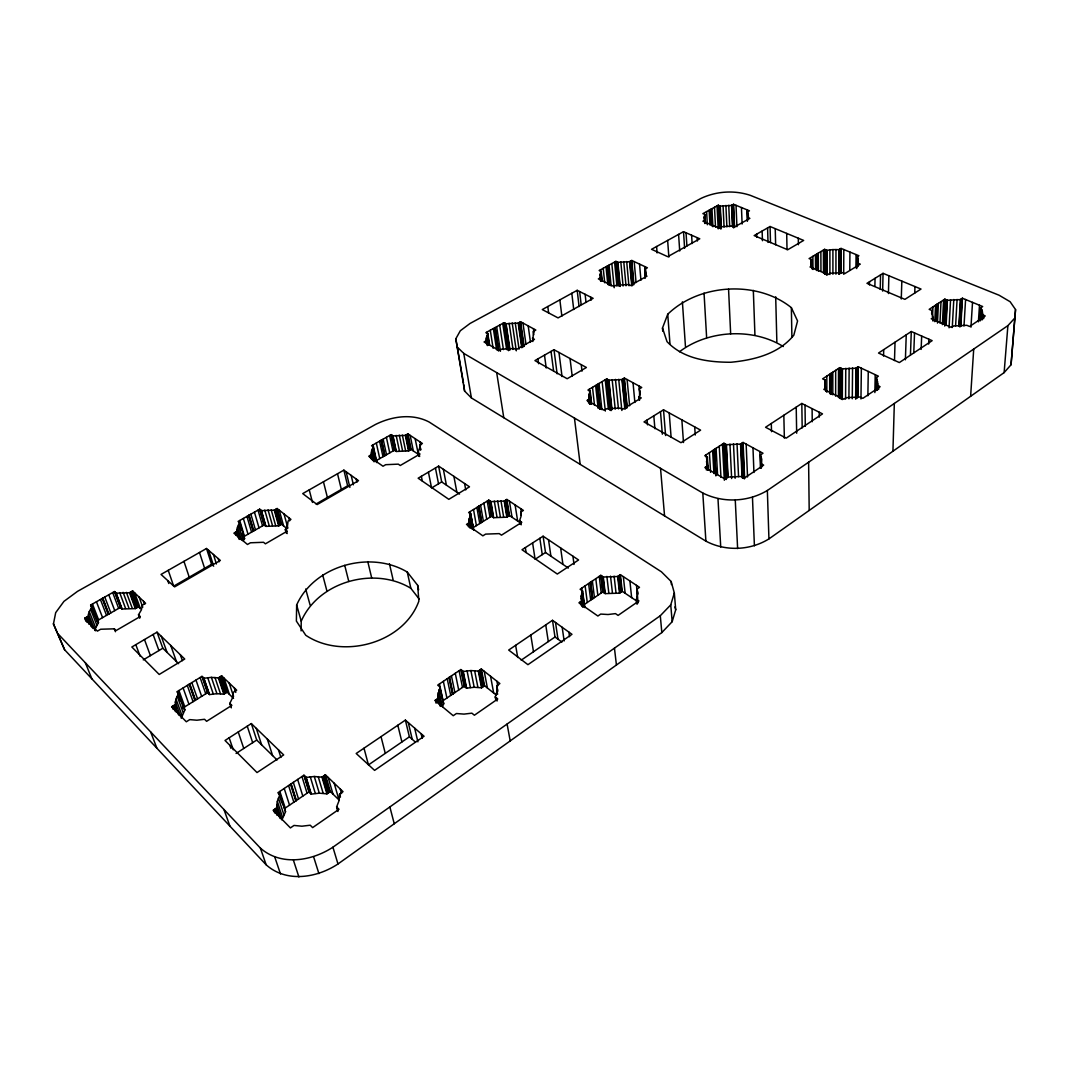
<?xml version="1.0" encoding="UTF-8"?>
<svg xmlns="http://www.w3.org/2000/svg" width="1069" height="1069" viewBox="0 0 1069 1069"><rect width="100%" height="100%" fill="white"/><g stroke="black" fill="none" stroke-linecap="round" stroke-linejoin="round"><path stroke-width="1.5" d="M832.818 394.835L832.818 372.199L839.82 367.629L842.452 368.872L855.975 368.217L858.247 366.734L878.397 376.181L876.112 377.704L875.858 390.733M832.911 274.252L832.911 249.598L839.005 249.638L841.049 248.422L858.888 255.732L856.83 256.988L856.71 268.573M835.637 396.198L835.677 370.328M835.931 274.185L835.958 249.518M838.443 397.561L838.524 368.471M838.938 274.319L839.005 249.638M839.245 274.132L839.325 249.451M839.94 273.704L840.02 249.024M839.726 398.323L839.82 367.629M840.127 398.523L840.234 367.816M840.648 273.276L840.728 248.609M840.956 273.089L841.049 248.422M841.022 398.964L841.143 368.244M841.918 399.392L842.051 368.685M842.319 399.592L842.452 368.872M843.695 274.239L843.815 249.545M845.579 399.071L845.766 368.337M848.906 398.79L849.147 368.057M849.788 270.203L849.922 252.057M852.274 398.764L852.568 368.017M855.935 267.811L856.082 254.582M855.641 398.991L855.975 368.217M857.084 263.402L857.151 256.787M855.988 398.75L856.336 367.99M857.592 266.756L857.685 258.471L856.83 256.988M857.779 266.462L857.685 258.471M857.819 259.673L857.859 256.36M858.086 263.321L858.126 260.008M856.763 398.229L857.111 367.482M857.525 397.721L857.886 366.961M857.872 397.481L858.247 366.734M301.097 630.884L301.231 621.196L296.647 604.987C314.339 565.274 370.555 550.067 407.262 572.049L417.658 585.304L418.62 589.754M832.911 249.598L826.925 250.333L824.587 249.358L809.099 258.578L811.438 259.567L810.997 262.68L812.173 269.027M860.959 398.978L861.36 368.19M296.647 604.987L296.38 621.076L305.747 635.253C342.214 659.867 403.601 643.498 418.874 601.099L417.658 585.304M869.458 284.982L869.511 281.748M867.868 395.784L868.269 371.437M874.883 286.385L875.043 278.314M874.856 392.59L875.217 374.698M876.246 388.862L876.473 377.464M876.887 389.357L877.101 379.575L876.112 377.704M877.248 390.332L877.101 379.575M877.462 389.664L877.636 381.513M877.582 389.998L877.716 383.464M880.241 289.418L880.549 274.88M878.651 389.343L878.731 386.083M882.647 291.089L883.047 273.33L920.997 289.058L904.909 299.36L866.986 283.325L883.047 273.33M280.172 818.493C276.337 811.077 275.241 802.191 280.131 795.029L277.873 792.757L303.917 775.225L306.202 777.444L311.279 794.12L319.284 793.171L326.9 793.853L330.294 791.528L325.404 774.825L321.969 777.163L314.286 776.482L306.202 777.444M883.555 356.084L883.702 349.643M888.433 293.547L888.874 275.749M894.499 360.534L895.034 342.2M892.936 451.238L894.325 403.467M901.274 298.986L901.835 281.12M905.39 359.799L906.245 334.824M910.454 354.788L911.296 331.51L932.155 340.65L899.35 362.565L878.518 353.051L911.296 331.51M914.73 293.093L914.97 286.559M913.781 352.904L914.529 332.927M921.131 349.403L921.678 336.054M928.654 344.058L928.867 339.207M931.66 313.792L931.807 310.478L929.161 309.355L944.769 299.186L947.415 300.282L960.39 299.587L962.447 298.238L982.692 306.549L980.634 307.925L979.845 319.537M932.515 316.785L932.956 306.883M932.863 320.9L933.01 317.587M933.197 320.687L931.807 310.478M934.8 321.675L935.562 305.186M935.976 320.9L936.952 304.277M936.324 320.66L937.112 304.171M937.46 323.105L938.408 303.329M495.802 700.035L495.241 696.975L497.032 691.282L496.791 685.683L499.864 683.572L481.344 669.02L478.297 671.091L470.881 670.57L463.251 671.479L460.833 669.555L437.702 685.135L440.094 687.1L437.849 695.572L439.426 704.444M939.958 323.052L941.014 301.632M942.35 324.655L943.593 299.948M943.513 323.88L944.769 299.186M943.927 324.054L945.183 299.36M944.742 326.085L946.092 299.734M945.731 324.829L947 300.108M946.132 325.003L947.415 300.282M949.058 327.795L950.555 299.774M952.265 327.528L953.802 299.494M955.606 325.818L957.089 299.427M958.866 325.992L960.39 299.587M959.187 325.778L960.724 299.387M959.788 326.967L961.419 298.919M960.483 326.486L962.127 298.451M960.804 326.286L962.447 298.238M239.202 539.404C236.596 534.099 235.701 527.632 239.884 522.901L238.093 521.431L259.647 509.205L261.451 510.648L265.954 526.376L278.662 525.881L281.494 524.264L287.16 528.767M963.997 325.938L965.588 299.52M970.946 327.194L972.523 302.367M970.625 396.305L973.712 349.055M978.402 321.822L979.498 305.24M980.059 320.981L980.848 309.369M981.061 319.564L981.73 309.596L980.634 307.925M981.85 319.631L981.73 309.596M982.144 319.818L982.411 311.32M982.678 318.321L982.905 314.994M983.627 318.722L983.868 315.382M1011.047 364.756L1015.55 309.582L1010.125 301.725L999.101 295.231L750.291 195.333C734.243 189.975 716.324 191.204 701.05 198.38L470.039 323.466L460.311 330.762L455.808 338.806L464.587 391.04L471.402 397.935L705.901 541.155C725.517 551.524 750.091 550.575 768.932 538.91L1004.125 372.613L1011.047 364.756L1015.55 309.582M487.304 345.528L486.248 338.926L487.811 333.782L485.834 332.673L504.087 322.664L506.078 323.76L518.198 323.119L520.616 321.782L535.836 330.04L533.418 331.39L533.872 334.691M470.106 527.565L468.944 520.576L470.761 514.015L468.61 512.532L488.747 500.158L490.912 501.615L504.194 501.094L506.853 499.437L523.422 510.421L520.75 512.091L521.244 515.338M747.391 211.943L748.287 214.655L747.685 217.488L749.837 218.37L734.483 227.002L732.332 226.093L720.8 226.788L718.729 227.951L702.948 221.203L705.019 220.054L704.244 217.328L704.965 214.522L702.894 213.64L718.181 205.248L720.265 206.117L731.557 205.422L733.575 204.313L749.422 210.807L747.391 211.943L747.699 220.214M1004.125 372.613L1007.893 325.631L1014.949 317.881M178.817 715.094C174.728 708.319 173.659 699.981 178.977 693.634L177.04 691.696L201.974 676.37L203.925 678.267L209.537 694.569L216.927 693.674L223.862 694.209L227.109 692.178L233.523 698.351M706.676 464.815L707.371 457.158L704.765 455.701L723.847 443.261L726.452 444.691L740.55 444.089L743.062 442.432L762.999 453.243L760.473 454.926L760.941 468.128M982.665 313.057L982.478 314.82L985.244 315.956L969.623 326.473L966.857 325.31L953.575 325.992L951.45 327.408L931.233 318.762L933.344 317.373M419.983 446.869L418.032 452.708L420.01 454.031L400.26 465.496L398.309 464.146L385.695 464.681L383.023 466.231L368.711 456.249L371.371 454.739L371.584 450.904L373.428 447.029L371.544 445.733L391.107 434.642L393.004 435.911L405.338 435.364L407.917 433.88L422.415 443.488L419.81 444.985L420.611 449.996M636.79 603.744C635.307 598.854 638.968 594.097 636.763 589.233L639.503 587.335L620.394 574.681L617.655 576.525L603.277 577.006L600.778 575.336L580.093 589.26L582.578 590.97L584.743 607.593L582.191 590.703M92.001 626.514L88.019 616.399L89.275 611.588L92.295 606.738L90.624 605.067L114.49 591.545L116.174 593.175L122.12 609.023L135.335 608.608L138.462 606.804L140.453 608.729L134.654 592.841M582.231 606.016L581.202 595.941L582.578 590.97M53.45 623.935L55.695 612.644L63.966 601.353L77.543 591.344L375.419 424.5C391.895 416.282 412.313 413.168 429.177 422.041L661.417 571.808L671.172 581.523L674.325 592.988L675.715 609.771L672.174 621.69L661.831 632.567L337.978 863.979C316.932 877.983 286.345 882.941 266.154 864.794L64.608 649.752L53.45 623.935L64.608 649.752M589.781 403.668L588.992 395.169L590.195 391.321L587.937 390.051L606.631 378.934L608.902 380.176L621.931 379.548L624.403 378.079L641.747 387.472L639.262 388.982L640.117 394.14M600.978 280.88L600.15 274.613L601.206 271.513L599.161 270.524L615.838 261.384L617.882 262.346L629.574 261.678L631.779 260.462L647.373 267.771L645.155 269.014L645.703 275.495M832.818 372.199L822.609 378.854L825.241 380.123L824.787 384.012L826.137 391.094M181.236 718.274L184.857 709.923L178.977 693.634M761.048 466.926L761.649 459.216L760.473 454.926M672.174 621.69L670.744 604.867L674.325 592.988M280.131 795.029L285.517 811.692L282.804 818.106L277.379 801.443M94.673 629.908L98.482 622.612L92.295 606.738M662.486 328.023L667.737 314.233C699.126 283.659 757.039 280.025 791.354 307.645L797.568 320.967L793.839 335.158C778.579 354.026 753.992 360.026 730.875 362.257C708.172 362.271 683.412 358.997 667.016 341.639L662.486 328.023L662.74 331.243M639.195 399.94L639.823 390.84M645.128 278.394L645.155 269.014M439.466 683.946L443.702 703.803L442.486 706.596L438.865 689.893M520.055 524.064L519.534 520.817L521.031 516.407L520.75 512.091M337.951 811.505L336.615 806.935L339.154 800.44L339.581 794.04L343.029 791.661L325.404 774.825M532.856 341.505L533.418 331.39M301.231 621.196C318.402 581.496 374.471 566.116 410.843 588.297L419.315 599.215M231.318 707.852L229.822 703.375L232.561 697.776L233.376 692.271L236.69 690.186L221.657 675.849L218.37 677.893L211.381 677.372L203.925 678.267M286.198 532.843L285.316 529.663L287.561 525.307L288.069 521.044L290.942 519.387L277.112 508.51L274.265 510.14L261.451 510.648M239.884 522.901L244.601 538.642L243.224 540.807L238.494 525.053M139.558 617.722L138.489 614.809L141.362 609.931L142.431 605.134L145.611 603.29L132.65 590.93L129.496 592.734L116.174 593.175M58.02 633.837L260.395 848.105C280.866 866.264 311.627 861.173 332.913 847.196L660.295 615.731L670.744 604.867M679.47 351.768C708.025 330.027 752.736 327.528 783.256 346.543M583.059 598.774L583.848 604.813L602.782 591.932L600.778 575.336M279.851 791.421L285.236 808.07L309.008 791.888L303.917 775.225M443.074 700.636L464.213 686.245L460.833 669.555M405.378 720.118L424.086 736.26L374.591 770.375L356.191 753.485L405.378 720.118L409.387 736.835L368.458 764.91L363.994 748.193M521.204 660.161L554.985 637.004L552.499 620.314L508.684 650.046L527.939 664.677L571.968 634.318L552.499 620.314M464.213 686.245L466.618 688.169L474.182 687.273L481.531 687.808L484.551 685.737L481.344 669.02M602.782 591.932L605.254 593.616L619.512 593.161L622.225 591.304L620.394 574.681M456.851 346.677L463.772 353.411L702.801 493.023C723.032 503.178 747.953 502.069 767.355 490.484L1007.893 325.631M276.697 807.883L273.13 810.289L290.421 827.914L294.002 825.442L301.899 826.203L310.237 825.215L312.629 827.606L339.02 809.273L336.615 806.935M438.103 698.364L434.949 700.502L453.229 715.709L456.41 713.531L464.013 714.105L471.883 713.17L474.395 715.228L497.766 698.992L495.241 696.975M581.229 598.44L581.736 600.898L578.93 602.809L597.878 616.025L600.711 614.074L608.047 614.515L615.49 613.619L618.082 615.41L638.941 600.938L636.322 599.174M801.817 403.454L765.551 427.266L786.183 438.143L822.515 413.877L801.817 403.454L802.178 427.907M826.123 387.833L823.798 389.37L843.895 399.231L846.234 397.668L860.091 397.013L862.843 398.349L880.108 386.737L877.355 385.428M236.075 753.458L256.707 740.055L251.335 723.566L225.024 740.47L257.014 772.553L283.686 754.928L251.335 723.566M543.105 536.197L578.57 559.982L557.31 574.04L522.019 549.733L543.105 536.197L545.511 552.526L535.101 559.287L532.603 542.932M182.933 707.985L207.6 692.659L209.537 694.569M470.146 511.597L473.073 527.685L491.513 516.233L493.664 517.69L506.84 517.196L509.472 515.539L519.922 522.567M663.515 409.801L644.006 421.921L680.98 442.7L700.609 430.139L663.515 409.801L665.599 435.537M175.022 704.698L171.628 706.809L186.313 721.775L189.734 719.624L196.896 720.212L204.567 719.29L206.598 721.321L231.866 705.366L229.822 703.375M469.224 522.728L466.485 524.411L482.867 535.836L485.62 534.112L499.236 533.618L501.481 535.155L521.792 522.327L519.534 520.817M143.259 659.894L162.822 648.228L178.59 663.662M459.523 494.065L441.684 481.932L431.569 487.958L428.415 472.137M812.146 265.713L810.048 266.969L827.834 274.573L829.945 273.303L842.278 272.608L844.71 273.637L860.251 264.15L857.819 263.134M157.023 632.167L131.834 647.012L159.214 674.459L184.737 659.025L157.023 632.167L162.822 648.228M438.624 466.124L418.139 478.204L448.82 499.33L469.505 486.823L438.624 466.124L441.684 481.932M376.515 460.458L394.421 450.183L396.305 451.465L408.545 450.931L411.111 449.448L418.286 454.272M98.482 622.612L96.825 620.929L120.436 607.379L122.12 609.023M242.81 537.173L264.163 524.919L265.954 526.376M213.693 566.169L211.568 564.298L173.672 586.159L168.234 570.325M316.13 503.967L347.625 485.794L343.871 470.133L302.727 493.597L317.159 504.568L358.516 480.676L343.871 470.133M553.996 349.723L534.928 360.587L567.185 378.733L586.4 367.495L553.996 349.723L557.109 373.803M770.068 226.508L754.166 235.581L787.679 249.758L803.634 240.431L770.068 226.508L770.508 242.623M206.504 548.491L161.031 574.427L174.608 586.881L220.361 560.45L206.504 548.491L211.568 564.298M85.908 621.142L84.758 618.256L88.019 616.399M236.81 531.507L233.884 533.177L247.473 544.482L250.427 542.785L263.535 542.29L265.406 543.827L287.2 531.173L285.316 529.663M577.193 290.314L542.264 309.569L558.071 317.907L593.121 298.331L577.193 290.314L579.077 306.549M683.519 231.666L651.556 249.304L667.711 256.68L699.754 238.788L683.519 231.666L684.614 248.249M600.644 277.633L598.373 278.889L613.873 286.479L616.145 285.209L628.091 284.541L630.202 285.57L646.972 276.149L644.848 275.147M138.489 614.809L140.253 616.519L116.067 630.563L114.33 628.826L100.673 629.24L97.399 631.138L84.758 618.256M532.389 338.205L534.473 339.341L516.073 349.67L514.015 348.507L501.615 349.149L499.129 350.538L484.043 341.96L486.515 340.583L486.248 338.926M638.888 396.639L641.253 397.935L622.439 409.427L620.073 408.104L606.724 408.732L604.172 410.269L586.961 400.487L589.5 398.964L589.019 397.093M760.941 463.612L763.667 465.109L744.478 478.017L741.766 476.493L727.294 477.081L724.688 478.818L704.859 467.541L707.451 465.83L706.475 461.527M622.225 591.304L638.193 602.034M545.511 552.526L568.347 568.067M554.985 637.004L561.933 642.068M484.551 685.737L496.216 695.024M243.091 537.4L244.601 538.642M443.702 703.803L439.72 686.792M409.387 736.835L415.44 742.113M330.294 791.528L339.007 799.919L334.156 783.189M256.707 740.055L277.058 759.965M309.008 791.888L311.279 794.12M183.24 708.293L183.895 708.961L178.002 692.659M184.857 709.923L178.67 693.327M285.517 811.692L279.784 794.681M91.106 624.724L92.255 627.623M85.36 662.78L91.867 678.842M85.266 617.962L86.99 622.305M92.081 625.712L93.23 628.612M87.511 616.693L90.932 625.365M89.996 623.588L91.146 626.487M86.389 617.321L88.674 623.107M87.858 621.41L89.008 624.309M89.275 611.588L95.515 627.463M94.246 627.917L95.382 630.817M88.42 614.007L94.112 628.452M92.028 606.484L98.228 622.345M91.466 605.909L97.653 621.77M90.892 605.335L93.137 611.107M94.834 615.423L97.079 621.196M90.624 605.067L95.141 616.613M90.571 609.143L96.798 625.018M92.455 604.038L98.629 619.9M96.451 601.78L102.584 617.628M100.433 599.509L106.526 615.37M150.609 731.864L156.902 748.22M102.798 598.172L108.864 614.02M102.544 598.306L108.624 614.167M114.33 628.826L115.439 631.726M102.236 598.493L108.316 614.341M104.789 597.05L110.829 612.898M108.744 594.792L114.757 610.64M115.92 592.921L121.853 608.769M115.332 592.36L121.278 608.208M114.757 591.798L120.703 607.633M114.49 591.545L120.436 607.379M112.699 592.56L118.659 608.408M135.803 644.674L140.186 656.366M123.095 592.333L128.988 608.194M119.675 592.6L125.594 608.461M126.383 592.373L132.249 608.248M138.77 615.076L139.839 617.989M172.162 706.475L173.245 709.442M129.99 592.453L135.83 608.328M129.496 592.734L135.335 608.608M144.489 639.556L150.408 655.631M174.488 705.032L177.2 712.448M132.65 590.93L138.462 606.804M132.155 591.21L137.968 607.085M173.325 705.754L175.503 711.687M131.073 591.838L136.899 607.7M139.09 597.077L142.778 607.205M176.051 699.166L181.984 715.482M175.289 701.959L180.701 716.791M143.567 601.353L144.622 604.239M177.28 696.373L183.187 712.689M153.108 634.465L158.947 650.54M178.951 690.521L184.817 706.809M177.347 691.99L180.554 700.876M223.969 809.527L229.915 826.123M161.272 636.282L167.045 652.371M170.719 645.435L176.465 661.577M183.12 687.955L188.946 704.244M187.289 685.403L193.061 701.692M180.327 654.749L182.398 660.629M189.748 683.879L195.507 700.168M189.494 684.04L195.253 700.329M189.173 684.24L194.932 700.529M191.832 682.61L197.565 698.899M195.974 680.058L201.653 696.347M202.282 676.664L207.894 692.953M201.974 676.37L207.6 692.659M260.395 848.105L266.154 864.794M167.78 580.614L168.782 583.5M200.103 677.519L205.742 693.808M203.618 677.973L209.23 694.262M202.95 677.318L208.562 693.607M229.167 737.81L233.256 749.797M207.693 677.639L213.265 693.941M229.915 745.374L230.944 748.367M211.381 677.372L216.927 693.674M214.963 677.452L220.468 693.768M274.853 857.311L280.506 874.014M218.891 677.572L224.37 693.888M218.37 677.893L223.862 694.209M183.948 561.359L189.24 577.193M221.657 675.849L227.109 692.178M221.149 676.169L226.601 692.485M230.142 703.683L231.145 706.662M220.014 676.877L225.479 693.193M238.24 731.984L243.772 748.46M223.982 678.067L229.421 694.396M273.691 809.914L274.693 812.948M229.127 682.984L233.563 696.36M276.136 808.258L278.621 815.834M274.92 809.086L276.911 815.153M247.246 726.185L252.685 742.674M234.311 687.928L235.781 692.391M276.764 804.69L281.722 819.829M293.427 860.251L298.906 876.981M199.489 552.486L204.62 568.307M256.279 728.363L261.638 744.879M278.501 798.209L283.913 814.872M278.996 793.893L281.935 802.979M208.642 550.348L213.199 564.592M284.22 788.481L289.539 805.144M267.303 739.053L272.608 755.596M213.399 554.437L216.419 563.951M290.541 784.218L295.792 800.881M218.183 558.566L219.185 561.746M278.515 749.917L280.906 757.467M288.577 785.555L293.841 802.218M291.156 783.818L296.394 800.481M290.888 783.991L296.126 800.654M313.631 856.857L318.909 873.614M293.32 782.348L298.545 799.011M297.65 779.448L302.808 796.111M301.952 776.535L307.07 793.211M305.841 777.096L310.932 793.773M305.053 776.335L310.144 792.998M304.264 775.573L309.369 792.236M310.264 776.762L315.315 793.439M235.354 532.335L236.302 535.502M237.505 527.217L241.3 539.832M332.913 847.196L337.978 863.979M236.944 529.382L239.803 538.843M236.356 531.761L237.786 536.504M239.737 520.496L244.44 536.237M238.988 522.166L241.34 530.037M242.289 533.177L243.705 537.907M314.286 776.482L319.284 793.171M318.201 776.615L323.172 793.305M322.504 776.802L327.435 793.492M321.969 777.163L326.9 793.853M243.344 518.452L248.008 534.179M249.077 515.205L253.687 530.932M248.863 515.325L253.473 531.052M248.583 515.485L253.193 531.213M324.869 775.199L329.773 791.888M323.68 776L328.597 792.69M246.939 516.407L251.576 532.135M328.13 777.43L333.007 794.133M336.989 807.295L337.871 810.342M250.881 514.176L255.464 529.903M254.449 512.145L259.019 527.872M258.03 510.127L262.56 525.841M339.581 794.04L340.45 797.086M261.17 510.421L265.673 526.148M260.542 509.926L265.059 525.641M259.927 509.432L264.444 525.146M340.249 789.002L341.559 793.559M259.647 509.205L264.163 524.919M264.765 510.1L269.241 525.841M268.038 509.846L272.488 525.574M271.219 509.86L275.642 525.587M275.682 509.325L280.078 525.066M274.706 509.886L279.103 525.627M274.265 510.14L278.662 525.881M285.61 529.903L286.492 533.07M279.25 510.194L283.619 525.948M277.112 508.51L281.494 524.264M276.657 508.764L281.053 524.518M283.993 513.922L287.908 528.126M286.265 530.411L287.133 533.591M288.764 517.677L289.632 520.83M305.681 589.006L310.13 605.161M674.927 606.898L675.715 609.771M322.678 574.935L326.94 591.05M309.235 489.883L312.495 502.443M389.864 806.935L394.261 823.771M381.018 736.648L385.281 753.364M344.726 565.341L348.788 581.469M323.453 481.785L327.395 497.459M337.523 473.754L341.345 489.415M397.815 725.25L401.904 741.966M408.278 722.604L412.26 739.334M346.142 471.763L349.884 487.437M367.789 561.626L371.651 577.768M351.153 475.384L353.385 484.791M356.204 479.019L356.952 482.159M414.678 728.136L417.899 741.846M421.133 733.708L422.202 738.278M389.45 563.791L393.151 579.986M370.034 455.501L370.743 458.614M372.306 448.967L375.099 461.434M371.584 450.904L374.043 461.821M371.264 452.842L373.028 460.645M371.371 454.739L372.426 459.429M370.956 454.98L372.012 459.657M373.041 444.891L376.903 462.61M373.134 446.829L376.622 462.409L374.578 455.728M376.315 443.034L379.762 458.588M381.312 440.187L384.72 455.741M381.058 440.334L384.466 455.888M437.609 698.698L438.611 703.255M436.526 699.433L437.194 702.467M379.575 441.176L382.996 456.73M407.262 572.049L410.843 588.297M435.444 700.168L436.112 703.202M383.143 439.159L386.524 454.713M438.103 692.739L441.083 706.409M437.849 695.572L440.174 706.208M381.513 440.081L384.907 455.635M386.39 437.315L389.744 452.855M443.341 681.341L446.909 698.03M389.637 435.471L392.964 451.011M393.004 435.911L396.305 451.465M392.711 435.711L396.011 451.265M392.056 435.27L395.37 450.824M391.401 434.842L394.715 450.383M391.107 434.642L394.421 450.183M448.967 677.559L452.468 694.249M396.158 435.404L399.432 450.958M447.203 678.735L450.73 695.425M451.425 675.902L454.9 692.578M399.285 435.136L402.545 450.704M449.501 677.198L452.989 693.875M449.261 677.345L452.762 694.035M405.338 435.364L408.545 450.931M402.358 435.123L405.592 450.69M407.917 433.88L411.111 449.448M407.516 434.121L410.71 449.675M406.621 434.615L409.828 450.183M455.274 673.31L458.708 689.999M405.739 435.123L408.946 450.69M459.095 670.731L462.503 687.407M410.162 435.377L413.342 450.944M463.251 671.479L466.618 688.169M419.021 453.363L419.649 456.503M462.877 671.185L466.244 687.875M418.34 452.909L418.981 456.049M415.133 438.664L418.674 455.848M462.049 670.517L465.416 687.207M461.22 669.862L464.587 686.539M421.36 476.306L422.322 481.05M420.13 441.978L420.745 445.105M419.81 444.985L420.745 449.688M467.073 670.851L470.4 687.541M470.881 670.57L474.182 687.273M435.444 467.995L438.531 483.803M474.636 670.651L477.896 687.354M478.778 670.771L481.999 687.474M478.297 671.091L481.531 687.808M443.368 469.304L446.401 485.126M480.876 669.341L484.07 686.057M479.821 670.049L483.041 686.766M484.217 671.265L487.384 687.995M496.497 697.99L497.072 701.037M495.628 697.295L496.203 700.342M453.897 476.373L456.877 492.248M490.551 676.249L493.678 693.006M496.938 681.274L497.78 685.844M467.848 523.569L468.449 526.803M496.791 685.683L497.646 690.267M497.165 688.463L497.726 691.509M497.032 691.282L497.593 694.342M469.679 513.28L470.266 516.501M469.719 516.193L472.07 529.088M507.107 724.034L510.194 740.924M469.117 518.385L470.881 528.059M468.944 520.576L470.133 527.03M468.797 522.982L469.679 527.832M470.761 514.015L473.687 530.117L470.427 513.788M464.587 483.535L465.75 489.909M473.514 509.525L476.413 525.614M478.872 506.225L481.718 522.313M478.671 506.345L481.518 522.434M478.404 506.519L481.264 522.594M476.881 507.454L479.74 523.543M480.556 505.196L483.388 521.271M455.808 338.806L463.505 383.009M483.896 503.138L486.702 519.213M487.237 501.094L490.003 517.155M515.632 645.329L517.703 657.475M490.912 501.615L493.664 517.69M490.577 501.388L493.317 517.463M489.829 500.88L492.582 516.955M489.094 500.386L491.847 516.461M463.772 353.411L471.402 397.935M488.747 500.158L491.513 516.233M494.279 501.067L496.991 517.142M497.633 500.786L500.332 516.888M500.96 500.8L503.619 516.902M504.608 500.827L507.24 516.928M504.194 501.094L506.84 517.196M506.853 499.437L509.472 515.539M506.439 499.704L509.058 515.806M505.53 500.265L508.149 516.367M486.128 340.797L486.662 344.084M509.419 501.147L512.024 517.249M530.785 635.053L533.484 651.743M515.098 504.902L517.65 521.044M487.811 333.782L489.642 345.26M487.223 331.911L489.335 345.087M487.865 339.782L488.386 343.055M486.903 335.492L488.466 345.34M486.368 337.216L487.678 345.421M525.333 547.609L526.108 552.513M520.67 521.578L521.178 524.826M490.283 330.227L493.116 348.24M496.684 372.627L503.78 417.712M519.895 521.057L520.403 524.304M495.134 327.568L498.675 350.485M494.947 327.675L498.501 350.579M494.706 327.809L498.261 350.712M493.33 328.557L496.644 349.844M520.803 508.684L521.311 511.917M496.657 326.74L500.439 351.273M545.751 624.897L548.303 641.574M499.677 325.07L503.432 349.603M506.078 323.76L509.993 349.924M505.757 323.586L509.686 349.75M505.076 323.212L509.004 349.363M504.394 322.838L508.577 350.619M504.087 322.664L508.269 350.445M502.711 323.413L506.666 349.576M509.138 323.266L513.026 349.443M539.832 538.295L542.264 554.637M512.211 322.998L516.3 350.819M555.519 622.479L557.978 639.182M548.544 539.845L550.909 556.201M515.245 322.945L519.053 349.135M520.616 321.782L524.117 346.343M520.229 321.996L523.743 346.543M519.4 322.45L522.928 347.011M518.572 322.905L522.113 347.465M518.198 323.119L521.739 347.679M562.174 627.276L564.151 640.959M522.968 323.065L525.988 344.365M528.193 325.885L530.478 342.307M568.895 632.113L569.536 636.683M560.637 547.956L562.922 564.379M537.921 358.877L538.589 363.714M533.444 328.744L533.885 332.031M463.719 384.613L464.587 391.04M572.931 556.201L574.026 564.432M544.495 355.135L546.219 367.99M581.67 588.204L582.658 595.754M581.656 593.442L583.447 607.058M581.202 595.941L582.605 606.537M581.736 600.898L582.538 606.951M581.309 601.192L581.897 605.735M580.333 601.847L580.734 604.88M547.796 306.522L548.638 313.043M551.029 351.407L553.555 370.676M585.131 585.865L587.282 602.475M590.636 582.164L592.72 598.76M590.422 582.298L592.52 598.907M590.155 582.485L592.253 599.094M588.591 583.54L590.703 600.15M558.967 352.449L562.04 376.569M592.36 581.001L594.444 597.598M595.794 578.69L597.838 595.286M559.862 299.868L561.866 316.157M574.441 418.046L580.173 464.374M599.228 576.378L601.232 592.974M570.031 358.516L572.209 376.275M602.889 576.739L604.867 593.348M602.021 576.164L604.012 592.774M601.166 575.59L603.157 592.186M581.255 364.676L582.017 371.157M614.448 648.148L616.425 665.012M571.808 293.28L573.719 309.529M603.277 577.006L605.254 593.616M589.099 399.205L589.674 404.135M588.231 399.726L588.605 403.013M606.871 576.405L608.822 593.028M579.665 291.556L581.148 304.558M590.195 391.321L591.518 402.799M589.847 391.12L591.357 404.242M589.366 389.196L590.115 395.757M590.676 400.675L591.063 403.948M589.38 393.232L590.516 403.08M610.506 576.138L612.417 592.747M588.992 395.169L590.061 403.895M614.114 576.164L615.998 592.801M592.493 387.339L594.538 405.365M619.031 575.603L620.862 592.226M597.464 384.386L600.19 408.946M597.264 384.493L600.003 409.053M597.023 384.64L599.762 409.2M618.082 576.244L619.94 592.867M617.655 576.525L619.512 593.161M595.607 385.481L598.172 408.411M585.117 294.296L586.039 302.447M590.609 297.062L590.97 300.336M599.014 383.464L601.9 409.654M619.967 574.962L621.797 591.598M602.128 381.606L605.321 411.071M623.347 576.632L625.151 593.282M607.767 379.562L611.054 410.643M606.978 379.134L610.279 410.215M606.631 378.934L609.931 410.015M605.228 379.776L608.381 409.213M600.431 269.829L600.765 273.049M601.272 277.887L601.606 281.107M600.484 273.063L601.326 281.134M600.15 274.613L600.818 281.067M600.284 277.833L600.618 281.067M608.902 380.176L612.002 409.641M629.895 580.975L631.645 597.638M608.542 379.989L611.655 409.44M615.45 379.375L618.457 408.852M636.483 585.344L637.699 598.346M637.632 600.056L637.939 603.103M637.151 596.676L637.471 599.722M603.223 268.292L604.707 282.791M636.736 599.455L637.204 604.025M601.206 271.513L602.208 281.187M600.885 271.352L601.887 281.04M612.163 379.655L615.223 409.12M607.66 265.86L609.424 285.276M607.272 266.074L609.21 285.396M618.724 379.335L621.851 410.469M606.003 266.769L607.807 284.488M637.191 588.939L637.659 593.495M637.378 591.665L637.685 594.711M622.318 379.321L625.245 408.826M621.931 379.548L624.857 409.053M609.049 265.099L611.134 286.024M614.581 262.065L616.933 286.185M624.403 378.079L627.289 407.57M624.015 378.306L626.915 407.797M611.815 263.589L614.194 287.721M623.174 378.814L626.073 408.305M617.882 262.346L620.194 286.479M617.561 262.199L619.873 286.332M616.853 261.865L619.178 285.984M616.158 261.531L618.483 285.65M615.838 261.384L618.176 285.49M627.089 379.535L629.628 405.766M633.035 382.755L634.879 402.465M620.808 261.892L623.08 286.024M623.748 261.624L626.006 285.77M629.574 261.678L631.766 285.837M660.295 615.731L661.831 632.567M639.008 386.003L639.863 395.57M639.262 396.84L639.556 400.153M626.688 261.544L628.906 285.704M647.079 420.01L647.507 424.847M631.779 260.462L633.944 284.621M631.432 260.649L633.463 283.191M630.67 261.063L632.848 285.236M629.922 261.491L632.1 285.65M634.198 261.598L636.055 282.55M653.8 415.828L654.909 428.709M639.543 264.096L640.932 280.252M645.502 268.813L646.077 275.361M644.914 266.622L645.596 274.72M671.172 581.523L671.426 584.556M660.535 468.342L664.557 515.899M660.482 411.672L662.339 434.201M656.607 246.511L657.101 252.925M669.207 412.915L671.091 437.087M667.737 314.233L669.982 344.138M681.862 419.863L683.492 442.513M667.644 240.431L668.86 257.054M678.588 234.392L679.71 250.988M682.396 301.846L685.456 346.53M694.703 426.905L695.238 435.03M686.044 232.775L686.899 246.044M702.801 493.023L705.901 541.155M706.155 466.685L706.368 469.986M691.603 235.207L692.124 243.532M707.371 457.158L708.172 470.307M706.956 456.931L707.772 470.066M706.221 454.753L706.422 458.04M706.689 459.336L707.25 469.398M697.202 237.665L697.402 240.993M709.415 452.668L710.604 472.364M717.98 498.729L720.733 547.021M714.493 449.354L716.003 475.598M714.292 449.488L715.802 475.718M714.052 449.648L715.468 474.248M704.043 293.08L706.636 337.697M712.609 450.597L713.945 473.554M704.965 214.522L705.42 222.753M705.019 220.054L705.206 223.368M704.418 215.925L704.885 223.541M704.244 217.328L704.431 220.628M716.083 448.325L717.566 474.556M709.161 210.205L709.963 224.984M706.609 211.595L707.331 224.757M719.25 446.254L720.974 477.402M725.143 443.969L726.947 478.391M711.954 208.669L712.903 226.735M724.247 443.488L726.145 479.527M723.847 443.261L725.744 479.3M710.685 209.364L711.553 225.8M710.324 209.564L711.112 224.356M722.417 444.196L724.341 480.248M717.032 205.889L718.194 228.86M714.493 207.279L715.508 226.975M726.452 444.691L728.136 477.482M726.038 444.463L727.735 477.255M735.272 500.172L737.623 548.571M720.265 206.117L721.308 227.456M719.945 205.983L721.067 228.966M719.223 205.689L720.359 228.659M718.515 205.395L719.651 228.365M718.181 205.248L719.33 228.218M729.94 444.116L731.65 478.565M728.564 289.231L730.661 333.902M723.058 205.676L724.074 227.029M733.481 443.835L735.138 478.284M728.737 205.328L729.699 226.695M725.891 205.408L726.893 226.775M737.035 443.822L738.559 476.64M732.559 204.86L733.561 227.871M742.674 442.686L744.251 478.805M731.864 205.248L732.799 226.615M731.557 205.422L732.492 226.802M741.806 443.261L743.329 477.736M740.951 443.822L742.487 478.311M740.55 444.089L742.02 476.921M736.033 205.315L736.929 226.695M746.149 444.103L747.538 476.961M733.575 204.313L734.563 227.309M733.254 204.486L734.256 227.497M743.062 442.432L744.639 478.538M752.977 447.804L753.939 472.498M741.458 207.546L742.113 224.022M752.469 497.379L754.407 545.831M748.287 214.655L748.407 217.969M748.019 213.279L748.206 218.25M746.924 209.791L747.351 221.35M759.859 451.532L760.433 468.022M753.324 290.38L754.941 335.225M761.288 457.038L761.636 466.953M761.369 463.852L761.475 467.153M760.981 457.96L761.328 467.875M767.355 490.484L768.932 538.91M756.665 234.151L756.772 237.385M762.144 231.038L762.438 240.712M767.595 227.924L768.01 242.422M771.297 423.498L771.537 431.676M775.225 228.659L775.64 244.788M775.693 296.781L776.856 341.893M783.831 415.266L784.365 438.143M786.69 233.403L787.025 249.612M791.354 307.645L791.902 336.842M796.218 407.115L796.672 433.226M798.302 238.213L798.409 244.721M805.01 405.057L805.291 426.277M808.618 462.209L809.193 510.447M812.868 256.333L812.988 269.495M811.438 259.567L811.505 266.154M811.077 259.406L811.13 265.994M811.01 261.117L811.064 266.061M812.106 408.639L812.24 421.721M816.983 253.874L817.104 270.323M816.836 253.968L816.743 270.537M815.46 254.796L815.567 269.588M820.858 251.589L820.965 271.299M818.279 253.112L818.4 271.192M819.255 412.233L819.282 417.151M825.241 380.123L825.268 388.234M824.587 249.358L824.68 273.998M824.827 379.923L824.867 388.034M823.424 250.052L823.518 273.049M826.925 250.333L826.992 274.987M826.564 250.186L826.631 274.827M826.805 376.114L826.845 392.296M825.762 249.852L825.829 274.492M825.762 388.074L825.776 391.334M824.961 249.518L825.041 274.145M831.375 373.134L831.214 394.274M830.987 373.388L831.001 394.421M829.891 249.865L829.918 274.519M829.678 374.244L829.704 393.659"/></g></svg>
